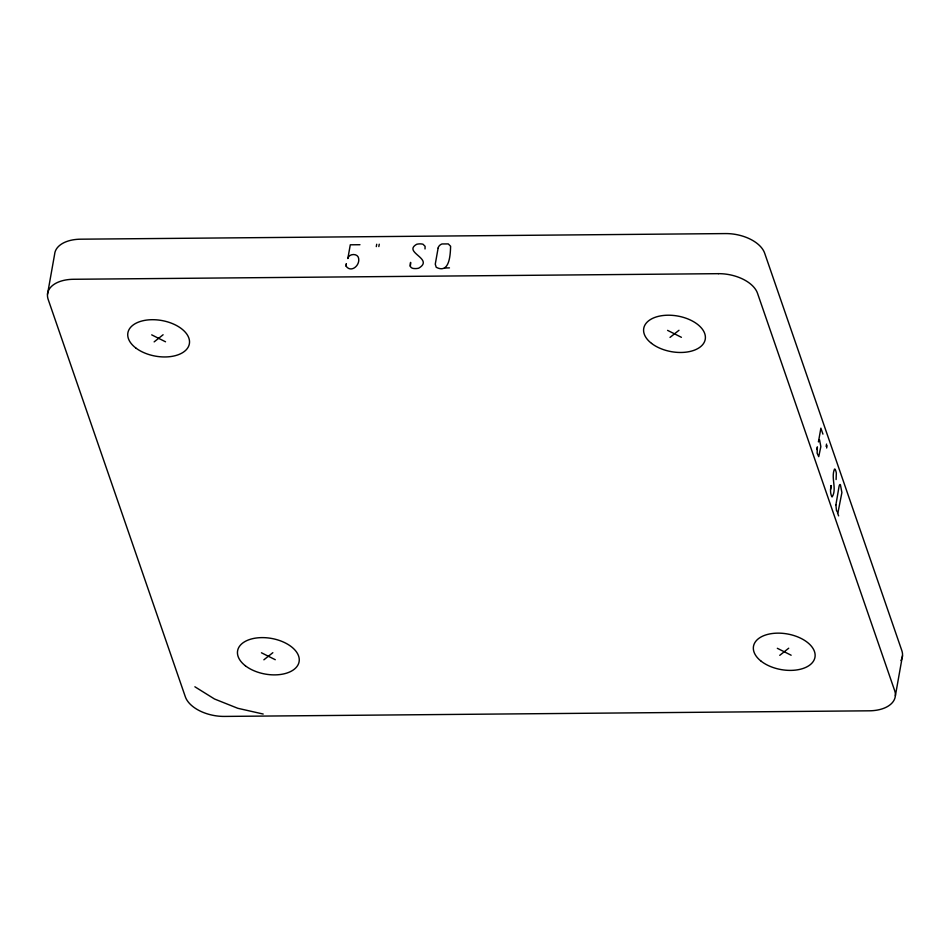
<?xml version="1.0" encoding="UTF-8"?>
<svg xmlns="http://www.w3.org/2000/svg" width="950" height="950" viewBox="0 0 950 950"><rect width="100%" height="100%" fill="white"/><g stroke="black" fill="none" stroke-linecap="round" stroke-linejoin="round"><path stroke-width="1.43" d="M816.988 449.552L817.356 446.88L817.131 453.209L818.734 456.653L820.847 446.619L819.553 439.791L818.437 441.904L820.883 428.165L822.938 434.126M346.216 266.344L346.287 263.886L346.216 266.344C351.536 273.493 361.297 264.361 358.186 256.963C356.108 253.092 348.626 253.982 347.843 258.543L350.289 244.803L359.967 244.72M410.281 266.154L410.578 262.497L410.281 266.154A4.916 3.812 -19 0 0 414.212 268.529A11.305 8.764 -19 0 0 418.713 268.173C434.708 258.792 402.372 252.427 416.694 244.281A11.305 8.764 -19 0 1 422.988 244.221L425.101 246.323L425.018 248.959M830.573 489.44L831.143 485.557L830.573 489.44A4.916 1.235 89.5 0 0 831.06 494.546A11.305 2.826 89.5 0 0 832.069 496.981C837.259 489.274 830.656 477.731 834.528 469.062L835.002 469.146A11.305 2.826 89.5 0 1 836.332 473.017L836.107 479.56M47.5 294.274L54.637 254.184A33.309 19.297 10.1 0 1 80.702 239.186L725.551 233.581A33.309 19.297 10.1 0 1 764.655 253.175L901.823 650.572A33.309 19.297 10.1 0 1 900.932 660.547M376.295 246.608L376.711 244.245M378.824 246.584L379.252 244.221M826.12 446.441L826.547 444.077M826.666 448.008L827.082 445.645M895.363 695.816L902.5 655.726M154.138 341.881L163.103 334.756M263.874 659.811L272.84 652.686M670.011 337.404L678.989 330.279M779.748 655.334L788.726 648.209M444.481 268.019L449.457 267.876M263.197 714.044L237.809 708.296L214.51 698.998L194.881 686.779M667.589 330.374L681.411 337.309M151.703 334.863L165.537 341.786M777.326 648.304L791.148 655.227M261.44 652.781L275.274 659.716M837.544 512.917L838.613 515.874M835.905 504.854L836.451 510.459L837.924 512.822L841.902 492.551L840.394 484.631A5.534 1.389 89.5 0 0 839.004 486.756L835.905 504.854M438.128 248.045L435.266 264.159L436.216 267.283C449.623 274.277 450.336 254.624 450.609 246.24L448.269 243.912L441.999 243.96A5.534 4.299 -19 0 0 438.14 248.045M718.414 273.671L73.566 279.276A33.309 19.297 10.1 0 0 48.177 299.428L185.345 696.825A33.309 19.297 10.1 0 0 224.449 716.419L869.297 710.814A33.309 19.297 10.1 0 0 894.686 690.674L757.506 293.265A33.309 19.297 10.1 0 0 718.414 273.671M651.534 343.389A31.219 18.086 10.1 0 0 703.891 342.926A31.219 18.086 10.1 0 0 668.076 315.21A31.219 18.086 10.1 0 0 651.534 343.389M135.66 347.866A31.219 18.086 10.1 0 0 188.017 347.415A31.219 18.086 10.1 0 0 152.19 319.699A31.219 18.086 10.1 0 0 135.66 347.866M245.397 665.796A31.219 18.086 10.1 0 0 297.754 665.332A31.219 18.086 10.1 0 0 261.927 637.616A31.219 18.086 10.1 0 0 245.397 665.796M761.271 661.307A31.219 18.086 10.1 0 0 813.627 660.856A31.219 18.086 10.1 0 0 777.812 633.139A31.219 18.086 10.1 0 0 761.271 661.307"/></g></svg>
